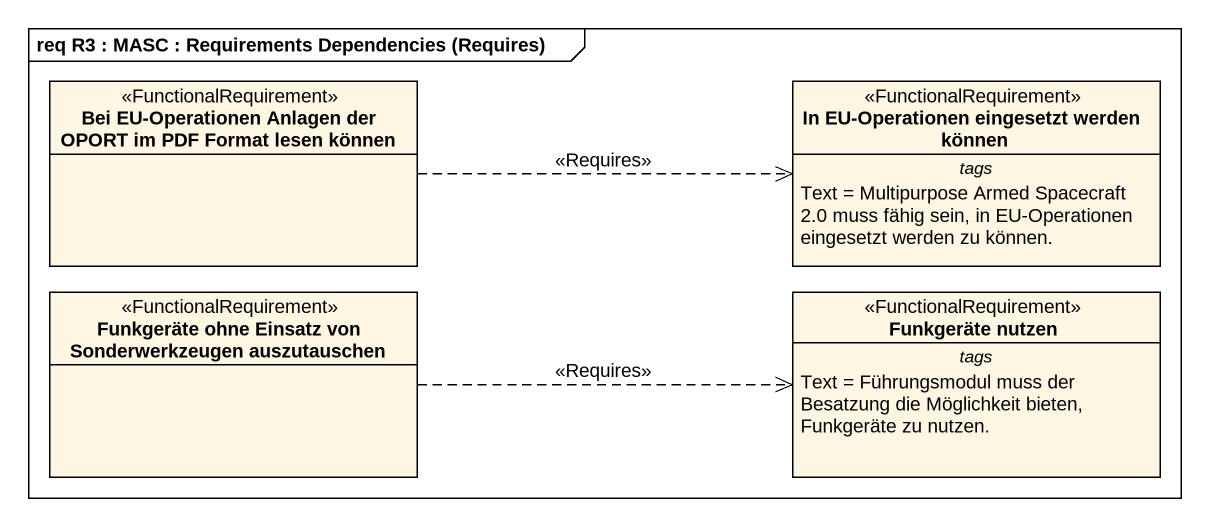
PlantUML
@startuml
mainframe req R3 : MASC : Requirements Dependencies (Requires)
hide circle
hide empty members
class "Bei EU-Operationen Anlagen der OPORT im PDF Format lesen können" as Bei_EU_Operationen_Anlagen <<FunctionalRequirement>>
class "In EU-Operationen eingesetzt werden können" as In_EU_Operationen <<FunctionalRequirement>> {
  -- tags --
  Text = Multipurpose Armed Spacecraft 2.0 muss fähig sein, in EU-Operationen eingesetzt werden zu können.
}
class "Funkgeräte ohne Einsatz von Sonderwerkzeugen auszutauschen" as Funkgeräte_ohne_Einsatz_von <<FunctionalRequirement>>
class "Funkgeräte nutzen" as Funkgeräte_nutzen <<FunctionalRequirement>> {
  -- tags --
  Text = Führungsmodul muss der Besatzung die Möglichkeit bieten, Funkgeräte zu nutzen.
}
Bei_EU_Operationen_Anlagen .right.> In_EU_Operationen : <<Requires>>
Funkgeräte_ohne_Einsatz_von .right.> Funkgeräte_nutzen : <<Requires>>
@enduml
